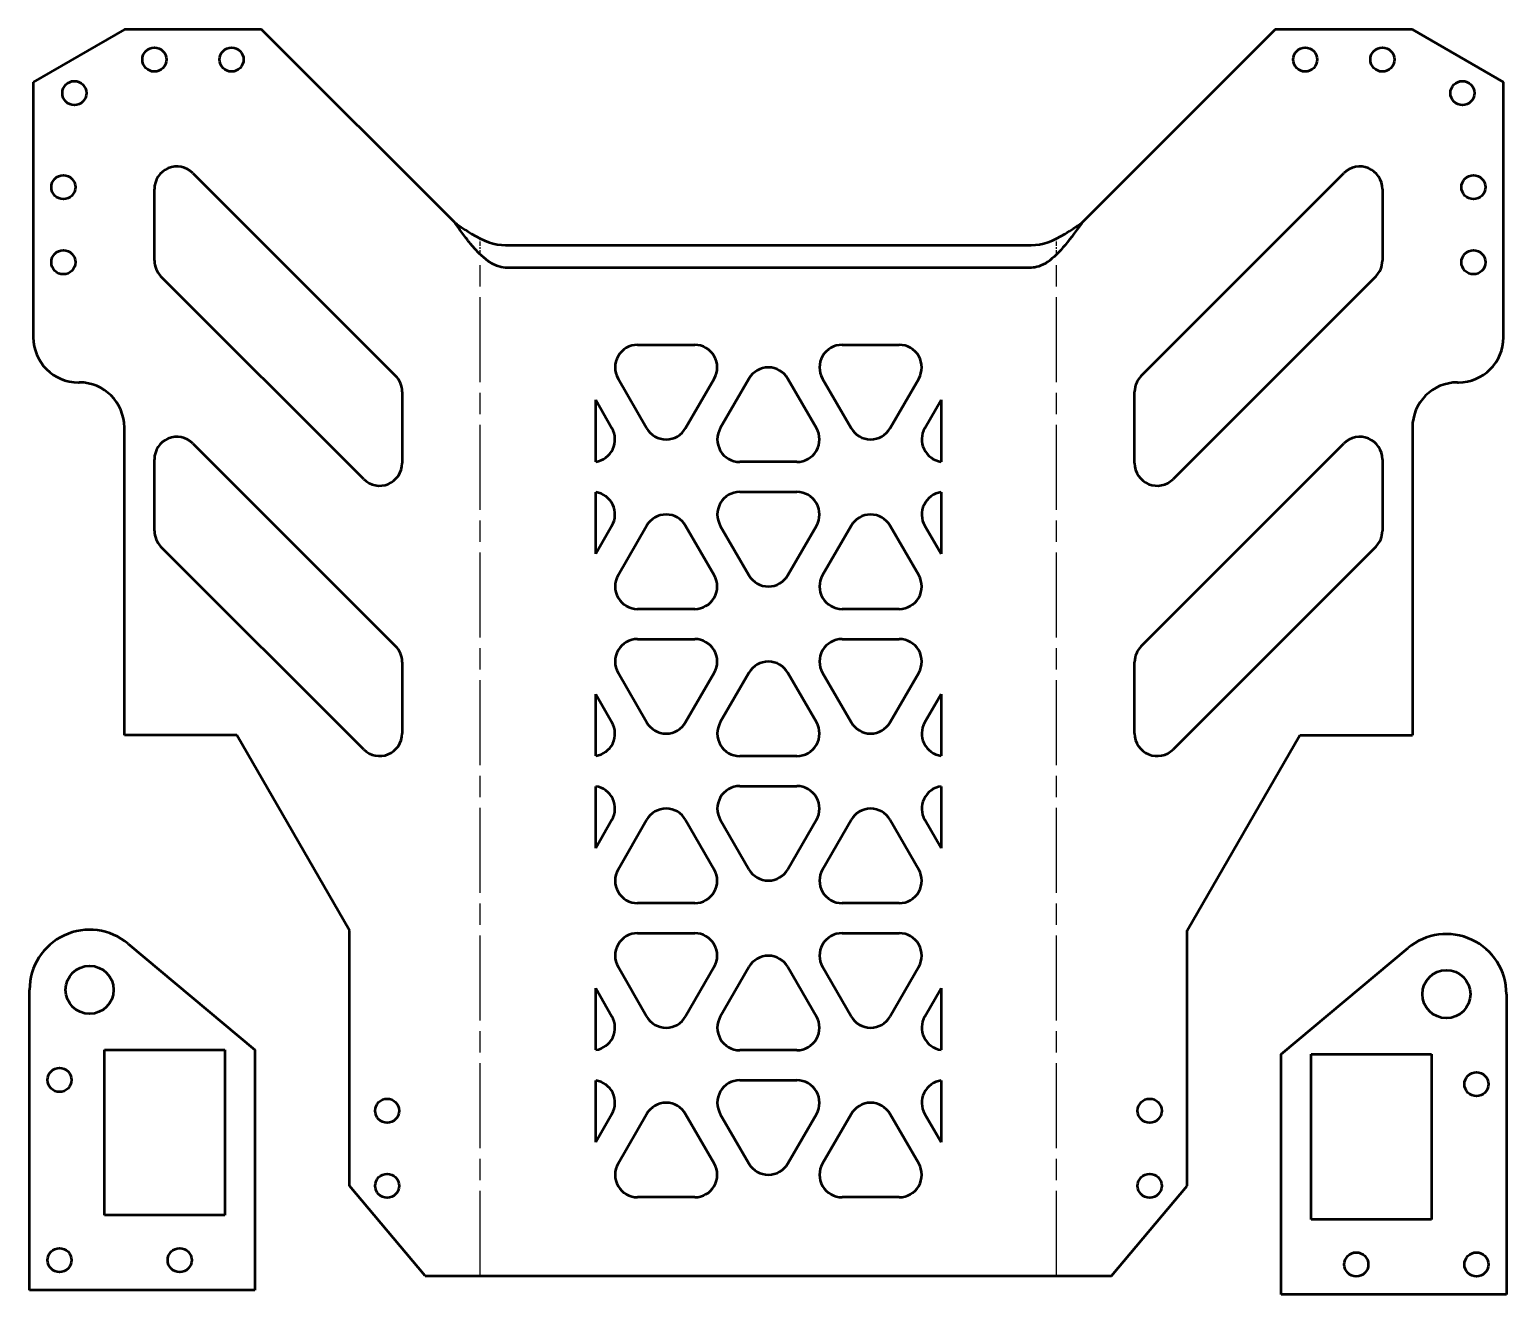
# Model space of a CAD drawing. Header units: millimetres. Extents: x 2.5 to 100.9, y 1.7 to 85.9.
import ezdxf

# ---------------------------------------------------------------- set-up
doc = ezdxf.new("R2010")
doc.units = ezdxf.units.MM
doc.linetypes.add('CHAIN', pattern=[0.3543, 0.2362, -0.0295, 0.0591, -0.0295])
doc.layers.add('Bend Centerline (ISO)', color=7, linetype='CHAIN', lineweight=25)
doc.layers.add('Visible (ISO)', color=7, linetype='Continuous', lineweight=50)

msp = doc.modelspace()

# ---------------------------------------------------------------- linework, layer by layer
at = {"layer": 'Bend Centerline (ISO)', "ltscale": 1.178513}
for p, q in [((32.536, 70.956), (32.536, 72.016)), ((70.929, 70.956), (70.929, 72.016))]:
    msp.add_line(p, q, dxfattribs=at)
at = {"layer": 'Bend Centerline (ISO)', "ltscale": 23.998354}
for p, q in [((32.536, 2.935), (32.536, 70.956)), ((70.929, 2.935), (70.929, 70.956))]:
    msp.add_line(p, q, dxfattribs=at)
at = {"layer": 'Visible (ISO)'}
for p, q in [((8.84, 85.935), (2.778, 82.435)), ((17.982, 85.935), (8.84, 85.935)), ((30.84, 73.077), (17.982, 85.935)), ((85.483, 85.935), (72.626, 73.077)), ((94.626, 85.935), (85.483, 85.935)), ((100.688, 82.435), (94.626, 85.935)), ((2.778, 82.435), (2.778, 65.435)), ((100.688, 65.435), (100.688, 82.435)), ((13.4, 76.374), (26.9, 62.874)), ((76.565, 62.874), (90.065, 76.374)), ((10.84, 70.556), (10.84, 75.313)), ((92.626, 75.313), (92.626, 70.556)), ((34.233, 71.577), (69.233, 71.577)), ((69.233, 70.077), (34.233, 70.077)), ((24.779, 55.995), (11.279, 69.495)), ((92.186, 69.495), (78.686, 55.995)), ((43.021, 64.935), (46.825, 64.935)), ((56.64, 64.935), (60.444, 64.935)), ((5.778, 62.435), (5.84, 62.435)), ((43.624, 59.39), (41.722, 62.685)), ((48.124, 62.685), (46.222, 59.39)), ((48.532, 59.39), (50.434, 62.685)), ((53.032, 62.685), (54.934, 59.39)), ((57.243, 59.39), (55.341, 62.685)), ((61.743, 62.685), (59.841, 59.39)), ((97.626, 62.435), (97.688, 62.435)), ((27.34, 61.813), (27.34, 57.056)), ((40.233, 57.156), (40.233, 61.265)), ((40.233, 61.265), (41.315, 59.39)), ((62.151, 59.39), (63.233, 61.265)), ((63.233, 61.265), (63.233, 57.156)), ((76.126, 57.056), (76.126, 61.813)), ((8.84, 38.935), (8.84, 59.435)), ((94.626, 59.435), (94.626, 38.935)), ((13.4, 58.374), (26.9, 44.874)), ((76.565, 44.874), (90.065, 58.374)), ((10.84, 52.556), (10.84, 57.313)), ((53.635, 57.14), (49.831, 57.14)), ((92.626, 57.313), (92.626, 52.556)), ((40.233, 51.016), (40.233, 55.125)), ((49.831, 55.14), (53.635, 55.14)), ((63.233, 55.125), (63.233, 51.016)), ((41.315, 52.89), (40.233, 51.016)), ((41.722, 49.596), (43.624, 52.89)), ((46.222, 52.89), (48.124, 49.596)), ((50.434, 49.596), (48.532, 52.89)), ((54.934, 52.89), (53.032, 49.596)), ((55.341, 49.596), (57.243, 52.89)), ((59.841, 52.89), (61.743, 49.596)), ((63.233, 51.016), (62.151, 52.89)), ((24.779, 37.995), (11.279, 51.495)), ((92.186, 51.495), (78.686, 37.995)), ((46.825, 47.346), (43.021, 47.346)), ((60.444, 47.346), (56.64, 47.346)), ((43.021, 45.346), (46.825, 45.346)), ((56.64, 45.346), (60.444, 45.346)), ((27.34, 43.813), (27.34, 39.056)), ((76.126, 39.056), (76.126, 43.813)), ((43.624, 39.802), (41.722, 43.096)), ((48.124, 43.096), (46.222, 39.802)), ((48.532, 39.802), (50.434, 43.096)), ((53.032, 43.096), (54.934, 39.802)), ((57.243, 39.802), (55.341, 43.096)), ((61.743, 43.096), (59.841, 39.802)), ((40.233, 37.568), (40.233, 41.676)), ((40.233, 41.676), (41.315, 39.802)), ((62.151, 39.802), (63.233, 41.676)), ((63.233, 41.676), (63.233, 37.568)), ((16.34, 38.935), (8.84, 38.935)), ((23.84, 25.944), (16.34, 38.935)), ((79.626, 25.944), (87.126, 38.935)), ((87.126, 38.935), (94.626, 38.935)), ((53.635, 37.552), (49.831, 37.552)), ((40.233, 31.428), (40.233, 35.536)), ((49.831, 35.552), (53.635, 35.552)), ((63.233, 35.536), (63.233, 31.428)), ((41.315, 33.302), (40.233, 31.428)), ((41.722, 30.008), (43.624, 33.302)), ((46.222, 33.302), (48.124, 30.008)), ((50.434, 30.008), (48.532, 33.302)), ((54.934, 33.302), (53.032, 30.008)), ((55.341, 30.008), (57.243, 33.302)), ((59.841, 33.302), (61.743, 30.008)), ((63.233, 31.428), (62.151, 33.302)), ((46.825, 27.758), (43.021, 27.758)), ((60.444, 27.758), (56.64, 27.758)), ((23.84, 8.935), (23.84, 25.944)), ((43.021, 25.758), (46.825, 25.758)), ((56.64, 25.758), (60.444, 25.758)), ((79.626, 8.935), (79.626, 25.944)), ((9.095, 25.051), (17.525, 17.985)), ((85.888, 17.699), (94.319, 24.765)), ((43.624, 20.214), (41.722, 23.508)), ((48.124, 23.508), (46.222, 20.214)), ((48.532, 20.214), (50.434, 23.508)), ((53.032, 23.508), (54.934, 20.214)), ((57.243, 20.214), (55.341, 23.508)), ((61.743, 23.508), (59.841, 20.214)), ((2.525, 1.985), (2.525, 21.985)), ((40.233, 17.979), (40.233, 22.088)), ((40.233, 22.088), (41.315, 20.214)), ((62.151, 20.214), (63.233, 22.088)), ((63.233, 22.088), (63.233, 17.979)), ((100.888, 21.699), (100.888, 1.699)), ((7.525, 6.985), (7.525, 17.985)), ((7.525, 17.985), (15.525, 17.985)), ((15.525, 17.985), (15.525, 6.985)), ((17.525, 17.985), (17.525, 1.985)), ((53.635, 17.964), (49.831, 17.964)), ((85.888, 1.699), (85.888, 17.699)), ((87.888, 17.699), (95.888, 17.699)), ((87.888, 6.699), (87.888, 17.699)), ((95.888, 17.699), (95.888, 6.699)), ((40.233, 11.839), (40.233, 15.948)), ((49.831, 15.964), (53.635, 15.964)), ((63.233, 15.948), (63.233, 11.839)), ((41.315, 13.714), (40.233, 11.839)), ((41.722, 10.419), (43.624, 13.714)), ((46.222, 13.714), (48.124, 10.419)), ((50.434, 10.419), (48.532, 13.714)), ((54.934, 13.714), (53.032, 10.419)), ((55.341, 10.419), (57.243, 13.714)), ((59.841, 13.714), (61.743, 10.419)), ((63.233, 11.839), (62.151, 13.714)), ((28.874, 2.935), (23.84, 8.935)), ((74.591, 2.935), (79.626, 8.935)), ((46.825, 8.169), (43.021, 8.169)), ((60.444, 8.169), (56.64, 8.169)), ((15.525, 6.985), (7.525, 6.985)), ((95.888, 6.699), (87.888, 6.699)), ((17.525, 1.985), (2.525, 1.985)), ((28.874, 2.935), (74.591, 2.935)), ((100.888, 1.699), (85.888, 1.699))]:
    msp.add_line(p, q, dxfattribs=at)
for centre, radius in [((10.84, 83.935), 0.8), ((15.982, 83.935), 0.8), ((87.483, 83.935), 0.8), ((92.626, 83.935), 0.8), ((5.51, 81.703), 0.8), ((97.956, 81.703), 0.8), ((4.778, 75.435), 0.8), ((98.688, 75.435), 0.8), ((4.778, 70.435), 0.8), ((98.688, 70.435), 0.8), ((6.525, 21.985), 1.6), ((96.888, 21.699), 1.6), ((4.525, 15.985), 0.8), ((98.888, 15.699), 0.8), ((26.34, 13.935), 0.8), ((77.126, 13.935), 0.8), ((26.34, 8.935), 0.8), ((77.126, 8.935), 0.8), ((4.525, 3.985), 0.8), ((12.525, 3.985), 0.8), ((90.888, 3.699), 0.8), ((98.888, 3.699), 0.8)]:
    msp.add_circle(centre, radius, dxfattribs=at)
for centre, radius, start, end in [((12.34, 75.313), 1.5, 45, 180), ((91.126, 75.313), 1.5, 0, 135), ((12.34, 70.556), 1.5, 180, 225), ((91.126, 70.556), 1.5, 315, 0), ((5.778, 65.435), 3, 180, 270), ((43.021, 63.435), 1.5, 90, 210), ((46.825, 63.435), 1.5, 330, 90), ((56.64, 63.435), 1.5, 90, 210), ((60.444, 63.435), 1.5, 330, 90), ((97.688, 65.435), 3, 270, 0), ((51.733, 61.935), 1.5, 30, 150), ((5.84, 59.435), 3, 0, 90), ((25.84, 61.813), 1.5, 0, 45), ((77.626, 61.813), 1.5, 135, 180), ((97.626, 59.435), 3, 90, 180), ((40.016, 58.64), 1.5, 278.31328, 30), ((44.923, 60.14), 1.5, 210, 330), ((49.831, 58.64), 1.5, 150, 270), ((53.635, 58.64), 1.5, 270, 30), ((58.542, 60.14), 1.5, 210, 330), ((63.45, 58.64), 1.5, 150, 261.68672), ((12.34, 57.313), 1.5, 45, 180), ((91.126, 57.313), 1.5, 0, 135), ((25.84, 57.056), 1.5, 225, 0), ((77.626, 57.056), 1.5, 180, 315), ((40.016, 53.64), 1.5, 330, 81.68672), ((49.831, 53.64), 1.5, 90, 210), ((53.635, 53.64), 1.5, 330, 90), ((63.45, 53.64), 1.5, 98.31328, 210), ((44.923, 52.14), 1.5, 30, 150), ((58.542, 52.14), 1.5, 30, 150), ((12.34, 52.556), 1.5, 180, 225), ((91.126, 52.556), 1.5, 315, 0), ((43.021, 48.846), 1.5, 150, 270), ((46.825, 48.846), 1.5, 270, 30), ((51.733, 50.346), 1.5, 210, 330), ((56.64, 48.846), 1.5, 150, 270), ((60.444, 48.846), 1.5, 270, 30), ((43.021, 43.846), 1.5, 90, 210), ((46.825, 43.846), 1.5, 330, 90), ((56.64, 43.846), 1.5, 90, 210), ((60.444, 43.846), 1.5, 330, 90), ((25.84, 43.813), 1.5, 0, 45), ((77.626, 43.813), 1.5, 135, 180), ((51.733, 42.346), 1.5, 30, 150), ((40.016, 39.052), 1.5, 278.31328, 30), ((44.923, 40.552), 1.5, 210, 330), ((49.831, 39.052), 1.5, 150, 270), ((53.635, 39.052), 1.5, 270, 30), ((58.542, 40.552), 1.5, 210, 330), ((63.45, 39.052), 1.5, 150, 261.68672), ((25.84, 39.056), 1.5, 225, 0), ((77.626, 39.056), 1.5, 180, 315), ((40.016, 34.052), 1.5, 330, 81.68672), ((49.831, 34.052), 1.5, 90, 210), ((53.635, 34.052), 1.5, 330, 90), ((63.45, 34.052), 1.5, 98.31328, 210), ((44.923, 32.552), 1.5, 30, 150), ((58.542, 32.552), 1.5, 30, 150), ((43.021, 29.258), 1.5, 150, 270), ((46.825, 29.258), 1.5, 270, 30), ((51.733, 30.758), 1.5, 210, 330), ((56.64, 29.258), 1.5, 150, 270), ((60.444, 29.258), 1.5, 270, 30), ((6.525, 21.985), 4, 50.03379, 180), ((43.021, 24.258), 1.5, 90, 210), ((46.825, 24.258), 1.5, 330, 90), ((56.64, 24.258), 1.5, 90, 210), ((60.444, 24.258), 1.5, 330, 90), ((96.888, 21.699), 4, 0, 129.96621), ((51.733, 22.758), 1.5, 30, 150), ((40.016, 19.464), 1.5, 278.31328, 30), ((44.923, 20.964), 1.5, 210, 330), ((49.831, 19.464), 1.5, 150, 270), ((53.635, 19.464), 1.5, 270, 30), ((58.542, 20.964), 1.5, 210, 330), ((63.45, 19.464), 1.5, 150, 261.68672), ((40.016, 14.464), 1.5, 330, 81.68672), ((49.831, 14.464), 1.5, 90, 210), ((53.635, 14.464), 1.5, 330, 90), ((63.45, 14.464), 1.5, 98.31328, 210), ((44.923, 12.964), 1.5, 30, 150), ((58.542, 12.964), 1.5, 30, 150), ((43.021, 9.669), 1.5, 150, 270), ((46.825, 9.669), 1.5, 270, 30), ((51.733, 11.169), 1.5, 210, 330), ((56.64, 9.669), 1.5, 150, 270), ((60.444, 9.669), 1.5, 270, 30)]:
    msp.add_arc(centre, radius, start, end, dxfattribs=at)
for points in [[(30.84, 73.077), (31.217, 72.815), (31.594, 72.554), (31.971, 72.327)], [(31.386, 72.327), (31.204, 72.572), (31.022, 72.824), (30.84, 73.077)], [(71.495, 72.327), (71.872, 72.554), (72.249, 72.815), (72.626, 73.077)], [(72.626, 73.077), (72.444, 72.824), (72.262, 72.572), (72.08, 72.327)], [(31.971, 72.327), (32.725, 71.873), (33.479, 71.577), (34.233, 71.577)], [(69.233, 71.577), (69.987, 71.577), (70.741, 71.873), (71.495, 72.327)]]:
    msp.add_open_spline(points, degree=3, dxfattribs=at)
for points, knots in [([(34.233, 70.077), (33.453, 70.077), (32.673, 70.715), (31.893, 71.672), (31.724, 71.879), (31.555, 72.1), (31.386, 72.327)], [0, 0, 0, 0, 1.083395, 1.083395, 1.083395, 1.318116, 1.318116, 1.318116, 1.318116]), ([(72.08, 72.327), (71.3, 71.278), (70.52, 70.411), (69.74, 70.159), (69.571, 70.105), (69.402, 70.077), (69.233, 70.077)], [-1.318116, -1.318116, -1.318116, -1.318116, -0.234721, -0.234721, -0.234721, 0, 0, 0, 0])]:
    msp.add_open_spline(points, degree=3, knots=knots, dxfattribs=at)

doc.saveas('drawing.dxf')
